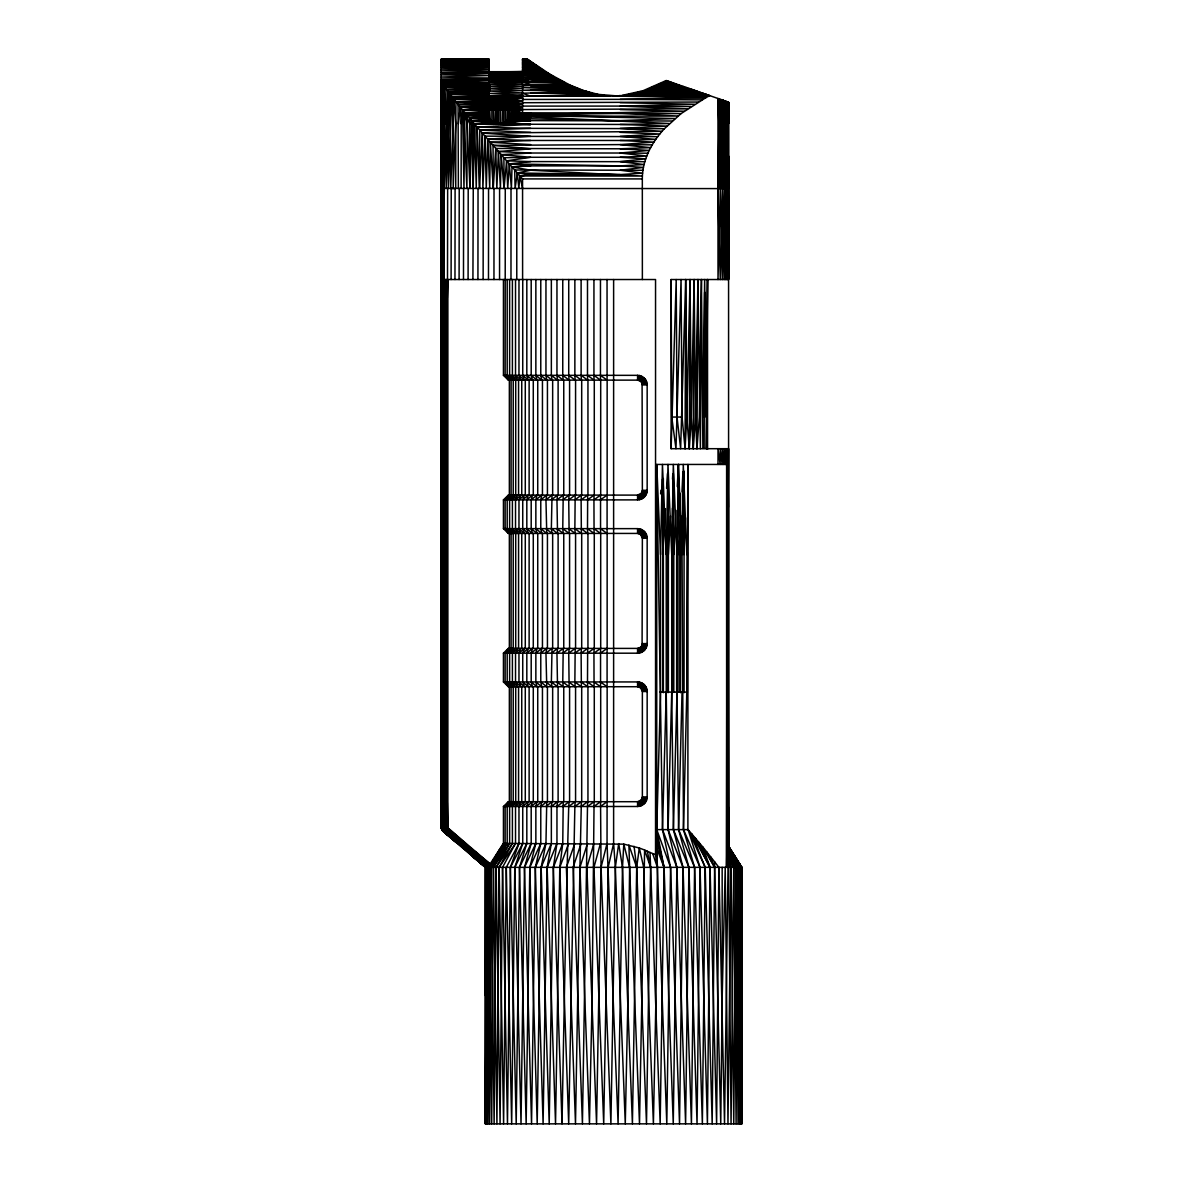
<?xml version="1.0" encoding="UTF-8"?>
<svg xmlns="http://www.w3.org/2000/svg" width="1183" height="1183" viewBox="0 0 1183 1183"><rect width="100%" height="100%" fill="white"/><g stroke="black" fill="none" stroke-linecap="round" stroke-linejoin="round"><path stroke-width="1.5" d="M522.561 74.352L489.023 74.381L522.561 75.342L489.023 75.372L522.561 76.466L489.023 76.54L522.561 77.753L441.111 79.365L441.185 297.924L447.292 297.924L447.869 279.528L447.869 827.908L444.261 832.137L443.374 831.472L485.37 867.346L741.83 867.346L741.859 1123.85L485.4 1123.85L485.37 867.346L471.011 855.058L485.518 867.346L485.4 1123.85L485.947 867.346L471.352 854.673L486.671 867.346L488.002 1123.85L489.171 865.438L503.44 843.42L503.44 806.495L508.365 801.704L637.578 801.704L641.245 799.989L642.369 796.913L642.369 691.523L640.654 687.855L637.578 686.731L508.365 686.731L503.44 681.94L503.44 653.193L508.365 648.402L637.578 648.402L640.654 647.278L642.088 645.253L642.369 538.221L640.654 534.553L637.578 533.429L508.365 533.429L503.44 528.638L503.44 499.891L508.365 495.1L637.578 495.1L641.245 493.385L642.369 490.309L642.088 383.277L640.654 381.251L637.578 380.127L508.365 380.127L503.44 375.336L503.44 279.528M485.607 861.401L447.869 827.908L447.292 802.665L441.185 802.665L441.185 827.479L443.462 831.575L441.17 827.006L441.111 59.165M442.131 188.408L442.309 84.156L441.555 82.174L522.561 82.455L489.023 80.888L522.561 80.74L489.023 79.291L522.561 79.172L441.111 77.043L489.023 75.505L441.111 74.869L489.023 73.405L441.111 72.814L522.561 71.675L489.023 71.897L522.561 72.296L489.023 72.34L517.267 72.755M458.368 188.408L458.072 104.503L442.309 84.156L486.938 83.668L489.023 82.603L522.561 84.289L489.023 84.525L522.561 86.27L489.023 86.536L522.561 88.385L489.023 88.695L522.561 90.633L489.023 90.987L522.561 92.999L489.023 93.413L522.561 95.483L496.52 96.474L489.023 98.618L488.801 120.799M461.119 188.408L461.207 123.771L460.291 107.165L458.072 104.503L480.549 103.32C483.196 121.331 505.037 133.398 513.555 111.409C514.709 114.16 521.54 118.019 522.561 113.124L522.561 59.165L527.352 59.15L549.932 74.233L569.999 85.072L583.47 90.514L598.08 94.374L620.203 96.178L705.793 97.716L709.741 95.616L613.208 95.793M479.751 104.755C478.938 97.361 479.485 87.69 486.938 83.668L487.381 118.98M441.363 279.528L441.363 188.6L441.939 279.528L442.9 188.6L444.202 279.528L444.157 87.128L481.865 88.695L481.865 108.126L482.398 87.853L444.157 87.128L443.374 188.408L442.841 85.161L485.178 84.895L486.05 117.161M485.37 995.598L485.518 867.346L442.22 830.289L441.17 827.006L441.185 802.665M485.4 1123.85L486.657 867.346L471.662 854.303L487.647 867.346L489.658 1123.85L491.108 867.346L505.141 843.42L505.141 806.495L508.365 801.704M581.119 843.42L573.09 867.346L582.435 1123.85L587.493 806.495L594.073 801.704L592.151 995.598L589.459 1123.85L579.936 867.346L581.371 801.704L574.864 806.495L568.698 1123.85L559.781 867.346L562.753 843.42L563.226 801.704L556.956 806.495L556.956 843.42L553.363 867.346L549.208 1123.85L541.134 867.346L545.954 843.42L546.753 801.704L540.779 806.495L540.779 843.42L535.337 867.346L531.551 1123.85L524.498 867.346L531.197 843.42L531.197 806.495L532.468 801.704L526.819 806.495L526.819 843.42L519.5 867.346L516.202 1123.85L510.376 867.346L518.967 843.42L518.967 806.495L520.845 801.704L515.522 806.495L515.522 843.42L502.538 867.346L500.084 1123.85L496.091 867.346L509.622 843.42L509.622 806.495L512.254 801.704L507.196 806.495L507.196 843.42L493.415 867.346L491.699 1123.85L489.511 864.965L474.353 851.154L490.161 863.989L489.185 867.346L487.914 867.035L472.076 853.815L487.647 867.346L486.76 1123.85L486.183 995.598M725.253 188.408L725.253 101.013M726.111 188.408L726.111 101.324M728.61 846.259L741.83 867.346L741.504 1123.85L740.662 867.346L728.61 848.551L739.493 867.346L738.029 1123.85L736.018 867.346L728.61 857.35L733.726 867.346L731.05 1123.85L728.151 807.324L727.486 867.346L727.87 448.697L728.61 867.346L728.565 102.167L728.536 123.771L728.491 102.152L666.28 80.503L642.99 90.751L622.302 95.335M728.61 807.324L728.521 847.339L728.61 448.697L671.116 448.697L671.116 279.528L728.61 279.528L728.491 102.152M441.155 91.461L441.17 80.267L489.023 80.119L441.303 81.213L441.155 91.461L441.111 79.365L489.023 80.119M480.135 104.355L480.121 93.28L449.865 94.418L446.228 188.408L446.006 89.538L481.865 88.695M722.754 125.782L722.576 105.583L722.443 164.452L722.828 100.171L722.843 164.452L718.584 164.452M726.14 123.771L726.85 101.575L726.85 188.408L726.14 156.082M726.924 123.771L727.456 101.782L727.456 188.408L726.924 156.082M728.033 123.771L728.284 102.078L727.929 188.408L727.545 156.082M728.358 156.082L728.284 188.408L728.033 156.082M728.61 846.333L741.83 867.346L728.61 846.51L741.445 867.346L740.735 1123.85L739.493 867.346L728.61 849.379M441.185 297.924L441.939 188.6L442.9 279.528L444.364 188.408M442.797 156.082L442.693 188.408L442.161 156.082M489.939 109.93L482.28 109.886L482.383 108.747L462.553 109.886L467.241 115.461L466.915 188.408L464.15 123.771L462.553 109.886L460.291 107.165L481.525 106.574M522.561 99.461L620.203 99.372L705.793 97.716L681.083 113.598L664.388 128.71L530.664 128.356L479.766 130.086L482.383 133.102L479.529 188.408L479.766 130.086L467.241 115.461L485.148 114.012L464.875 112.651L463.973 188.408L462.553 109.886L482.871 109.827M480.579 104.843L480.623 91.387L447.913 91.963L444.157 188.408L443.581 156.082M671.116 279.528L671.737 417.052L675.981 448.697L681.053 279.528L682.044 417.052L685.075 448.697L685.682 279.528L680.639 448.697L677.016 417.052L676.203 279.528L671.116 448.697M685.682 279.528L686.805 417.052L689.275 448.697L690.044 279.528L686.805 417.052L685.075 448.697M704.136 448.431L704.61 292.364M725.223 156.082L724.277 188.408L724.277 100.688L725.223 123.771M728.58 225.628L728.417 279.528L728.417 188.6L728.58 225.628L718.732 225.628L717.918 188.408L719.397 98.988L720.743 188.408L722.014 99.89L723.005 156.082L722.014 188.408L721.719 156.082M728.151 507.211L728.417 448.697M728.196 847.339L728.373 807.324M741.149 1030.408L741.357 1123.85L741.682 995.598L741.8 1123.85L741.445 867.346L728.61 847.279L740.662 867.346L739.582 1123.85L737.955 867.346L728.61 851.331M727.338 507.211L726.983 448.697L726.613 464.446L656.742 464.446L662.495 829.623L670.569 867.346L666.798 1123.85L657.408 867.346L655.545 855.339L655.545 279.528L441.17 279.528L441.259 827.021L447.869 827.908L490.161 863.989M485.814 115.002L467.241 115.461L487.219 116.925L469.666 118.315L469.947 188.408L467.167 123.771L464.875 112.651L483.936 111.956M479.899 104.681L479.943 94.256L449.865 94.418L450.753 188.408L453.843 99.357L479.766 98.145L480.549 103.32L455.928 101.901L455.721 188.408M509.829 118.98L509.888 99.638L502.908 96.799L502.021 124.437M522.561 106.1L620.203 106.086L687.589 108.851L522.561 109.561L516.794 110.241L516.779 113.834L515.581 106.544L509.888 99.638L522.561 98.1L503.692 96.962L503.692 124.437M690.044 279.528L691.301 417.052L693.253 448.697L694.14 279.528L691.301 417.052L689.275 448.697M701.445 279.528L699.345 417.052L696.95 448.697L697.94 279.528L700.395 448.697L701.445 279.528L702.879 448.431M706.621 449.348L707.523 279.528L707.567 449.348M714.665 861.889L718.88 867.346L716.617 1123.85L710.051 867.346L702.702 846.865L688.092 829.623L656.742 829.623L660.543 692.099L660.543 554.576L662.45 464.446L666.236 554.576L666.236 692.099L668.07 829.623L676.883 867.346L685.608 1123.85L688.92 867.346L678.569 829.623L677.016 692.099L677.016 554.576L678.421 464.446L682.044 554.576L683.463 829.623L694.598 867.346L702.362 1123.85L705.186 867.346L691.626 833.645L710.051 867.346L707.419 1123.85L700.025 867.346L688.092 829.623L705.186 867.346L712.181 1123.85L714.665 861.889L702.702 846.865L714.621 867.346L720.743 1123.85L722.221 995.598L725.223 867.346L727.974 1123.85L731.064 867.346L728.61 860.041L733.726 867.346L736.092 1123.85L737.955 867.346L728.61 852.425M441.436 828.632L443.625 828.825L443.374 831.472L456.978 843.08L443.876 831.886L441.244 827.982L446.612 829.372L485.178 861.934M467.167 123.771L469.666 118.315L489.777 119.69L472.135 121.198L473.511 123.771L472.919 279.528M515.537 113.745L515.581 106.544L522.561 106.603L516.069 107.742L516.069 113.257M722.044 105.464L721.319 164.452L721.453 104.932M441.377 188.408L441.673 156.082M441.392 297.924L441.57 279.528L442.058 827.124L442.058 279.528L441.791 297.924M496.934 123.727L497.067 108.94L495.707 109.073L495.396 123.801M722.828 100.171L722.976 164.452L722.828 100.171L722.562 164.452L722.221 131.298M723.005 123.771L723.197 100.304L724.173 123.771M481.377 108.422L481.17 105.479L481.126 108.999L481.17 105.479L458.072 104.503L480.845 104.4M488.165 118.67L488.239 111.409L489.318 110.862L482.575 110.285M518.967 843.42L506.294 867.346L503.603 1123.85L499.137 867.346L512.402 843.42L512.402 806.495L514.768 801.704L509.622 806.495M706.059 448.224L707.523 279.528M737.955 867.346L728.61 853.638L736.018 867.346L733.756 1123.85L731.064 867.346L727.826 861.12M479.766 96.193L479.78 104.858L479.766 96.193L451.832 96.873L448.431 188.408L447.913 91.963L480.342 92.333L480.194 104.622L480.106 101.206L455.928 101.901L480.313 102.256L480.328 105.302M481.156 108.037L481.377 89.553L446.006 89.538L480.978 90.455L481.126 108.126M489.57 109.635L482.694 109.753L483.004 87.054L444.157 87.128L445.961 123.771M666.236 692.099L662.495 829.623L676.883 867.346L673.26 1123.85L664.062 867.346L656.742 848.3L657.408 867.346L655.988 995.598L653.4 1123.85L643.7 867.346L639.308 847.989L644.617 850.03L639.5 1123.85L629.622 867.346L623.796 844.144L639.308 847.989L636.691 867.346L632.417 1123.85L622.495 867.346L623.796 844.144L503.44 843.42L489.185 867.346L472.564 853.239L489.185 867.346L505.141 843.42M677.016 554.576L673.319 464.446L671.737 554.576L671.737 692.099L673.423 829.623L683.02 867.346L679.53 1123.85L670.569 867.346L656.742 829.623L664.062 867.346L660.173 1123.85L650.606 867.346L644.617 850.03L650.014 852.47L650.606 867.346L646.495 1123.85L636.691 867.346L634.073 846.318M677.016 692.099L673.423 829.623L688.92 867.346L697.038 1123.85L700.025 867.346L683.463 829.623L686.805 692.099L687.9 464.446L687.9 829.623M702.879 417.052L704.654 279.528L706.059 417.052M720.713 106.485L719.634 164.452L719.234 111.409M727.338 807.324L726.613 867.346L726.613 464.446L725.741 448.697L725.386 464.446L724.203 448.697L723.863 464.446L722.369 448.697L722.118 464.446L720.299 448.697L720.151 464.446L718.007 448.697L718.007 464.446M484.823 115.343L485.178 84.895M500.513 96.459L500.32 124.437M516.468 108.969L516.394 114.263L516.468 108.969L522.561 109.649L517.045 111.527L517.444 115.446L520.86 115.83M682.044 554.576L683.286 464.446L686.805 554.576M718.732 225.628L720.299 279.528L722.369 188.6L724.203 279.528L725.741 188.6L726.983 279.528L727.87 188.6L727.87 279.528L726.983 188.6L725.741 279.528L724.203 188.6L722.369 279.528L720.299 188.6L718.007 279.528L717.963 98.485L718.85 123.771M722.221 122.1L722.458 105.583M442.383 297.924L442.738 279.528L442.738 827.213L442.383 802.665M480.106 101.206L480.061 104.681L479.943 94.256M719.782 109.812L718.673 160.77M514.901 112.444L515.019 105.391L522.561 103.66L512.845 102.241L512.387 115.343M697.94 279.528L695.471 417.052L693.253 448.697M720.329 123.771L720.743 99.446L721.719 123.771M727.545 123.771L727.929 101.96M728.033 867.346L724.528 1123.85L718.88 867.346M443.122 297.924L443.566 279.528L443.566 827.331L443.122 802.665M593.94 528.638L600.55 533.429L600.55 495.1L593.94 499.891L594.073 533.429L587.493 528.638L587.67 495.1L581.119 499.891L581.371 533.429L574.864 528.638L575.175 495.1L568.727 499.891L569.127 533.429L562.753 528.638L563.226 495.1L556.956 499.891L557.533 533.429L551.352 528.638L552.032 495.1L545.954 499.891L546.753 533.429L540.779 528.638L540.779 499.891L541.725 495.1L535.855 499.891L535.855 528.638L536.949 533.429L531.197 528.638L531.197 499.891L532.468 495.1L526.819 499.891L526.819 528.638L528.269 533.429L522.738 528.638L522.738 499.891L524.394 495.1L518.967 499.891L518.967 528.638L520.845 533.429L515.522 528.638L515.522 499.891L517.622 495.1L512.402 499.891L512.402 528.638L514.768 533.429L509.622 528.638L509.622 499.891L512.254 495.1L507.196 499.891L507.196 528.638L510.124 533.429L505.141 528.638L505.141 499.891L508.365 495.1M593.94 681.94L600.55 686.731L600.55 648.402L593.94 653.193L594.073 686.731L587.493 681.94L587.67 648.402L581.119 653.193L581.371 686.731L574.864 681.94L575.175 648.402L568.727 653.193L569.127 686.731L562.753 681.94L563.226 648.402L556.956 653.193L557.533 686.731L551.352 681.94L552.032 648.402L545.954 653.193L546.753 686.731L540.779 681.94L540.779 653.193L541.725 648.402L535.855 653.193L535.855 681.94L536.949 686.731L531.197 681.94L531.197 653.193L532.468 648.402L526.819 653.193L526.819 681.94L528.269 686.731L522.738 681.94L522.738 653.193L524.394 648.402L518.967 653.193L518.967 681.94L520.845 686.731L515.522 681.94L515.522 653.193L517.622 648.402L512.402 653.193L512.402 681.94L514.768 686.731L509.622 681.94L509.622 653.193L512.254 648.402L507.196 653.193L507.196 681.94L510.124 686.731L505.141 681.94L505.141 653.193L508.365 648.402M613.622 279.528L613.622 843.42L615.337 867.346L610.901 1123.85L601.038 867.346L600.55 801.704L593.94 806.495M666.236 554.576L667.981 464.446L671.737 554.576M718.687 115.002L718.746 111.409M441.496 828.928L443.61 831.708L444.483 829.046L443.462 829.253L443.61 831.708L455.322 841.675L458.664 837.756L446.701 828.204L447.869 827.908M444.024 297.924L444.512 279.528L444.512 827.449L444.024 802.665M480.682 104.592L480.978 90.455L447.913 91.963L480.121 93.28M487.381 109.886L487.943 83.121L441.88 83.165L442.161 123.771L441.939 90.544M445.03 297.924L445.577 279.528L445.577 827.597L445.03 802.665M495.751 123.313L496.372 123.757L473.511 123.771M498.915 96.37L498.605 124.437M513.511 113.524L513.659 103.232L522.561 103.66L514.383 104.281L514.487 109.886L509.829 109.886L508.69 98.899L522.561 98.1L504.461 97.154L503.692 109.886L502.908 96.799M441.555 82.174L441.111 188.408L728.61 188.6M470.302 123.771L472.135 121.198L493.976 122.633L474.649 124.126L473.067 188.408L472.135 121.198L490.738 120.548M642.369 279.528L642.325 178.914C642.251 159.971 651.715 142.271 664.388 128.71M487.026 119.158L487.204 112.001L488.239 111.409L488.505 118.67M508.69 98.899L508.409 120.799M682.044 692.099L678.569 829.623L694.598 867.346L691.434 1123.85L683.02 867.346L668.07 829.623L671.737 692.099M644.809 161.701L530.664 161.583L509.311 163.89L512.002 166.936L511.411 188.408L509.311 163.89L482.383 133.102L662.036 131.328L620.203 128.356L666.872 126.108L620.203 124.452L474.649 124.126L476.261 188.408L477.193 127.099L530.664 124.452L503.825 122.337L530.664 120.607L672.195 121.006M593.94 499.891L594.073 495.1L587.493 499.891M593.94 653.193L594.073 648.402L587.493 653.193M720.329 156.082L719.397 188.408L718.85 156.082M446.139 297.924L446.701 279.528L446.701 827.745L446.139 802.665M607.13 95.749L522.561 96.281M724.173 156.082L723.197 188.408L722.547 105.583M491.773 121.331L472.135 121.198L469.947 188.408L469.666 118.315L488.017 117.871M497.318 96.415L496.89 124.437M442.072 828.425L445.133 830.2L442.753 829.653L443.167 831.324L441.643 828.958L443.699 831.738L444.216 829.475L444.897 830.525L444.039 832.019L442.856 828.632L444.69 831.634L472.165 855.383M587.493 806.495L587.67 801.704L581.119 806.495M485.015 136.134L486.272 188.408L487.677 139.195L530.664 136.37L485.015 136.134L482.871 188.408L482.383 133.102L530.664 136.37L657.718 136.666M495.189 124.437L495.721 96.562L489.023 95.956L490.309 120.799M505.318 122.618L505.215 97.39L522.561 98.1L507.374 98.219L506.901 120.799M685.534 517.784L683.907 554.576L683.345 471.795M678.983 692.099L678.983 554.576L680.831 515.951M681.97 492.039L682.931 471.795M673.792 692.099L673.792 554.576L676.055 510.42M677.282 486.509L678.421 464.446L678.983 554.576M505.954 97.642L506.901 109.886L506.679 97.923L522.561 98.1L505.954 97.642L505.318 109.886L504.461 97.154M581.119 499.891L581.371 495.1L574.864 499.891M581.119 653.193L581.371 648.402L574.864 653.193M442.693 830.599L445.562 829.904L443.802 831.871L444.941 829.165L442.605 830.348L442.398 828.913M668.38 692.099L668.38 554.576L670.495 515.951M672.506 479.159L672.816 473.644M662.746 692.099L662.746 554.576L665.423 508.586M666.591 488.357L667.449 473.644M660.646 493.873L660.883 490.191M493.252 188.408L495.751 148.452L620.203 148.792L650.65 147.624L620.203 144.607L493.045 145.361L493.252 188.408L490.354 142.271L530.664 140.466L620.203 140.466L655.752 139.372L620.203 136.37L659.818 133.99L620.203 132.333M507.374 98.219L508.409 109.886L496.89 109.886L496.52 96.474L489.023 95.956L491.093 97.701L490.309 109.886L490.383 97.982L489.023 95.956L522.561 95.483L502.11 96.651L502.021 109.886L501.311 96.548L522.561 95.483M516.794 188.408L516.779 279.528M642.946 170.293L620.203 170.219L642.606 173.162L620.203 174.566L517.326 172.984L518.834 188.408L519.958 175.971L642.399 176.045L530.664 170.219L517.326 172.984L515.108 188.408L514.679 169.982L620.203 170.219L643.434 167.424L620.203 165.886L509.311 163.89L507.714 188.408L506.605 160.814L530.664 157.28L620.203 157.28L646.746 156.038L620.203 153.021L530.664 153.021L498.457 151.542L496.816 188.408L495.751 148.452M574.864 806.495L575.175 801.704L568.727 806.495C565.858 912.167 563.921 1018.031 562.029 1123.85L553.363 867.346L562.753 843.42M515.359 113.524L515.581 106.544L515.699 113.745M485.799 866.222L455.973 840.921L443.329 828.751L443.137 831.043L445.296 830.259L441.525 828.928L443.876 831.886L444.778 829.653L447.233 828.647L458.028 838.496M480.949 108.422L481.17 105.479M501.311 96.548L500.32 109.886L499.714 96.4L498.605 109.886L498.117 96.385L496.89 109.886L495.721 96.562M491.891 122.618L491.832 97.435L489.023 95.956L494.923 96.681L495.189 109.886L488.801 109.886L489.688 98.293M568.727 499.891L569.127 495.1L562.753 499.891M568.727 653.193L569.127 648.402L562.753 653.193M568.727 806.495L569.127 801.704L562.753 806.495M503.44 499.891L637.578 499.891C642.709 499.98 647.249 495.44 647.16 490.309L647.16 384.919C647.249 379.787 642.709 375.248 637.578 375.336L503.44 375.336M503.44 653.193L637.578 653.193C642.709 653.282 647.249 648.742 647.16 643.611L647.16 538.221C647.249 533.089 642.709 528.55 637.578 528.638L503.44 528.638M503.44 806.495L637.578 806.495C642.709 806.584 647.249 802.044 647.16 796.913L647.16 691.523C647.249 686.391 642.709 681.852 637.578 681.94L503.44 681.94M530.664 153.021L501.178 154.648L504.047 188.408L506.605 160.814L530.664 161.583M511.16 117.161L511.958 101.309L522.561 100.821L509.888 99.638M461.207 123.771L462.553 109.886L483.389 110.891M442.398 829.224L443.329 831.472L441.851 829.534M458.383 123.771L460.291 107.165L481.939 107.653L482.28 109.886M514.487 109.886L515.019 105.391L522.561 106.603M556.956 499.891L557.533 495.1L551.352 499.891M556.956 653.193L557.533 648.402L551.352 653.193M556.956 806.495L557.533 801.704L551.352 806.495L551.352 843.42L547.138 867.346L543.101 1123.85L535.337 867.346L545.954 843.42M509.829 109.886L510.967 100.451L522.561 100.821L512.845 102.241L513.511 109.886M511.012 188.408L510.982 279.528M551.352 806.495L552.032 801.704L545.954 806.495M545.954 499.891L546.753 495.1L540.779 499.891M545.954 653.193L546.753 648.402L540.779 653.193M638.406 380.201L639.249 375.484M638.406 533.503L639.249 528.786M638.406 686.805L639.249 682.088M505.274 188.408L505.141 375.336L508.365 380.127M540.779 806.495L541.725 801.704L535.855 806.495L535.855 843.42L529.792 867.346L526.154 1123.85L519.5 867.346L531.197 843.42M535.855 499.891L536.949 495.1L531.197 499.891M535.855 653.193L536.949 648.402L531.197 653.193M535.855 806.495L536.949 801.704L531.197 806.495M613.622 843.42L608.18 867.346L603.714 1123.85L593.94 867.346L600.461 843.42M487.647 867.346L489.171 865.438L473.126 852.588L488.845 865.897L489.185 867.346L489.836 864.477L474.353 851.154M484.779 862.466C480.254 858.636 435.581 817.616 444.424 831.945L455.662 841.29M499.596 188.408L499.551 279.528M600.461 806.495L607.086 801.704L607.042 843.42L601.038 867.346L596.557 1123.85L586.901 867.346L593.94 843.42M447.218 833.838C441.229 831.96 445.192 827.509 444.202 832.211L457.082 842.947L441.57 828.677M526.819 499.891L528.269 495.1L522.738 499.891M526.819 653.193L528.269 648.402L522.738 653.193M526.819 806.495L528.269 801.704L522.738 806.495L522.738 843.42L514.782 867.346L511.677 1123.85L506.294 867.346M494.021 188.408L493.962 279.528M587.493 843.42L579.936 867.346L575.5 1123.85L566.361 867.346L574.864 843.42M522.738 806.495L524.394 801.704L518.967 806.495M567.47 83.875L522.561 84.703L569.999 85.072L530.664 84.511L522.561 82.1L560.328 80.207L530.664 79.409L522.561 77.294L553.866 76.57L522.561 75.076L549.932 74.233L522.561 72.991L548.04 73.065L530.664 72.755L522.561 71.054L542.686 69.664L522.561 67.594L537.94 66.529L522.561 64.71L533.947 63.808L522.561 63.483L532.823 63.024L522.561 62.403L530.856 61.649L522.561 61.486L530.028 61.072L522.561 60.717L529.319 60.555L522.561 60.096L528.224 59.771L522.561 59.638L527.411 59.194L522.561 59.165M639.219 380.408L640.861 375.913M639.219 533.71L640.861 529.215M639.219 687.012L640.861 682.517M488.549 188.408L488.475 279.528M444.098 832.063L442.457 829.801M568.727 843.42L559.781 867.346L555.537 1123.85L547.138 867.346L556.956 843.42M518.967 499.891L520.845 495.1L515.522 499.891M518.967 653.193L520.845 648.402L515.522 653.193M483.211 188.408L483.137 279.528M551.352 843.42L541.134 867.346L537.2 1123.85L529.792 867.346L540.779 843.42M515.522 806.495L517.622 801.704L512.402 806.495M535.855 843.42L524.498 867.346L521.023 1123.85L514.782 867.346L526.819 843.42M478.036 188.408L477.932 279.528M512.402 499.891L514.768 495.1L509.622 499.891M512.402 653.193L514.768 648.402L509.622 653.193M522.738 843.42L510.376 867.346L507.477 1123.85L502.538 867.346M443.595 831.649L444.453 831.398M639.973 380.763L642.369 376.623M639.973 534.065L642.369 529.925M639.973 687.367L642.369 683.227M489.185 867.346L500.276 848.329M468.202 188.408L468.084 279.528M507.196 499.891L510.124 495.1L505.141 499.891M507.196 653.193L510.124 648.402L505.141 653.193M507.196 806.495L510.124 801.704L505.141 806.495M441.185 827.479L442.886 830.717M463.603 188.408L463.485 279.528M507.196 843.42L491.108 867.346L494.124 1123.85L496.091 867.346L512.402 843.42M509.622 843.42L493.415 867.346L496.919 1123.85L499.137 867.346L515.522 843.42M459.226 188.408L459.093 279.528M445.429 829.298L447.233 828.647M451.093 279.528L451.241 188.408M447.647 188.408L447.499 279.528M640.654 381.251L643.744 377.569M640.654 534.553L643.744 530.871M640.654 687.855L643.744 684.173M444.202 832.211C442.117 828.632 443.048 831.649 442.457 830.614M442.176 830.229L443.403 831.501L445.503 830.673L484.394 862.939L473.954 853.298L485.015 862.126M641.245 381.843L644.927 378.752M641.245 535.145L644.927 532.054M641.245 688.447L644.927 685.356M600.461 499.891L607.086 495.1L607.086 533.429L600.461 528.638M600.461 653.193L607.086 648.402L607.086 686.731L600.461 681.94M441.777 828.736L442.516 830.082L443.847 829.357M641.733 382.523L645.874 380.127M641.733 535.825L645.874 533.429M641.733 689.127L645.874 686.731M443.063 831.22L445.059 831.205L483.625 863.841M445.562 829.904L443.211 830.703L443.492 831.457M530.664 62.226L532.823 63.024L522.561 63.483M642.088 383.277L646.583 381.636M642.088 536.579L646.583 534.938M642.088 689.881L646.583 688.24M456.387 840.433L445.503 830.673L442.649 830.806L449.57 836.248M516.794 110.241L517.045 111.527L522.561 112.799L517.37 114.13L520.831 115.402M660.543 554.576L656.742 464.446L656.742 855.117L650.014 852.47M642.295 384.091L647.012 383.248M642.295 537.393L647.012 536.55M642.295 690.695L647.012 689.852M443.802 831.679L455.973 840.921M620.203 174.566L530.664 174.566L519.958 175.971L522.561 188.408M500.232 123.594L530.664 124.452L502.671 122.884M518.716 115.402L510.376 116.437L677.992 116.038L620.203 113.169L522.561 113.124M522.531 113.464L681.083 113.598M482.886 111.986L488.239 111.409L482.886 110.625M663.944 81.745L668.691 81.346M659.079 84.17L676.188 83.949L661.548 82.958L671.16 82.204M522.442 113.819L530.664 113.169M504.934 121.686L530.664 120.607L508.794 118.33L530.664 116.851L669.474 123.535L620.203 124.452M522.561 82.1L565.016 82.662L530.664 81.893L522.561 79.631L555.936 77.767L530.664 77.058M522.605 279.528L522.561 178.914L512.002 166.936L530.664 165.886L620.203 165.886L644.055 164.555L620.203 161.583L645.711 158.862L620.203 157.28M474.649 124.126L495.189 123.653M451.093 188.6L455.1 188.408L454.967 279.528M533.592 65.361L536.52 65.568L522.561 66.071L539.433 67.535L522.561 67.594L541.03 68.584L522.561 69.25L530.664 70.803L544.402 70.773L522.561 71.054L546.191 71.912L522.561 72.991M482.975 109.62L488.431 109.383M481.17 107.106L488.475 106.84M619.271 95.601L709.741 95.616L530.664 96.178L522.561 93.22L586.324 91.446L522.561 90.263L577.925 88.474L522.561 87.424L577.925 88.474M481.17 104.607L488.475 104.355M482.575 109.679L489.304 109.457M481.17 102.241L488.475 102.004M511.071 115.476L518.331 115.254M521.807 114.751L684.277 111.202L620.203 109.575M481.17 99.993L488.461 99.801M509.607 117.383L530.664 116.851L520.786 115.357L675.035 118.507L620.203 120.607L508.794 118.33M678.776 84.851L656.535 85.368L681.393 85.767L653.933 86.522L684.055 86.684L651.286 87.646L686.761 87.631M488.461 97.716L481.17 97.878L488.461 98.1M595.67 94.965L601.082 94.862L595.67 94.847M488.372 87.853L482.945 87.941L488.505 87.986M488.475 95.764L481.17 95.897L488.461 96.134M602.946 95.779L610.177 95.734L530.664 96.178L601.082 94.862M530.664 79.409L558.095 78.98M488.505 93.93L483.019 94.019L488.283 94.122M530.664 81.893L562.635 81.435M522.073 114.47L620.203 113.169M505.984 120.932L530.664 120.607L507.906 119.246M522.561 62.403L531.788 62.3M442.161 91.461L441.88 83.165L489.023 82.603L441.303 81.213M582.731 91.461L586.324 91.446L530.664 90.1L580.676 89.524M483.048 92.304L488.579 92.244M530.664 96.178L604.114 95.261M486.39 84.954L489.939 84.91M482.886 90.736L490.028 90.662M482.945 89.302L488.357 89.257M479.973 105.021L479.751 97.169L451.832 96.873L453.059 123.771L453.178 188.408L455.662 123.771L453.843 99.357L479.84 99.135L479.914 104.518L479.825 95.232L449.865 94.418M522.561 102.729L698.192 102.034M517.237 112.829L522.561 112.799M486.45 86.862L490.028 86.847M625.334 94.965L706.739 94.581L631.338 93.93L703.767 93.546L634.295 93.265M522.561 59.327L527.574 59.313M689.497 88.577L648.565 88.74L692.277 89.553L645.8 89.775L695.101 90.529L642.99 90.751L697.955 91.52L640.136 91.668M489.023 98.618L489.023 59.15L441.111 59.327L489.023 59.549L441.111 59.623L457.703 59.741M489.023 71.941L522.561 71.601M486.464 85.028L490.043 85.013M482.901 95.956L490.058 95.941M489.023 59.194L441.111 59.623L489.023 59.727L441.111 60.082L489.023 60.229L441.111 60.688L489.023 60.88L441.111 61.457L489.023 61.679L441.111 62.359L489.023 62.625L441.111 63.424L489.023 63.734L441.111 64.636L489.023 64.991L441.111 65.982L489.023 66.381L441.111 67.475L489.023 67.934L441.111 69.117L489.023 69.62L441.111 70.891L489.023 71.438M489.023 71.69L522.561 71.675M489.023 72.281L522.561 72.296M489.023 72.828L522.561 72.828M489.023 73.523L522.561 73.509M637.238 92.496L700.839 92.525M592.136 93.073L530.664 93.087L598.08 94.374M522.561 178.914L642.325 178.914M441.2 225.628L443.551 225.628M642.369 384.919L647.16 384.919M671.737 417.052L682.044 417.052M642.369 490.309L647.16 490.309M642.369 538.221L647.16 538.221M642.369 643.611L647.16 643.611M642.369 691.523L647.16 691.523M659.848 692.099L686.805 692.099M642.369 796.913L647.16 796.913M628.35 94.507L706.739 94.581M575.219 87.379L530.664 87.246L572.572 86.241L522.561 84.703M488.328 92.422L482.93 92.392L488.505 92.599M522.561 60.096L528.712 60.126M482.96 90.825L488.402 90.854M486.39 84.407L489.939 84.422M483.019 89.39L488.505 89.42M620.203 99.372L701.933 99.86M691.005 106.544L620.203 106.086L694.539 104.267L620.203 102.67M647.914 153.213L620.203 153.021L649.216 150.404L620.203 148.792M661.548 82.958L673.659 83.076M482.871 88.089L489.984 88.148M530.664 90.1L583.47 90.514M591.47 93.738L595.093 93.768L530.664 93.087L589.208 92.304L585.555 92.259M481.17 100.126L488.475 100.185M481.17 102.374L488.475 102.433M481.17 104.755L488.475 104.814M481.17 107.254L488.475 107.313M652.217 144.858L620.203 144.607L653.918 142.108L620.203 140.466M442.841 85.161L484.394 85.575L484.823 109.886M482.738 112.636L486.213 112.666M522.561 75.076L551.87 75.401L530.664 74.84M441.88 83.165L486.938 83.668L486.05 109.886L486.021 84.259L442.309 84.156L442.797 91.461L443.448 86.152L484.394 85.575L483.714 113.524M522.561 77.294L555.936 77.767M522.561 79.631L560.328 80.207M521.171 115.195L620.203 116.851M481.17 94.167L488.475 94.3M464.875 112.651L484.527 112.991M522.561 69.25L542.686 69.664M482.886 89.464L490.028 89.612M483.048 90.899L488.579 91.017M506.975 120.119L530.664 120.607M530.664 128.356L477.193 127.099L479.529 188.408M469.666 118.315L488.86 118.803M467.241 115.461L486.494 115.978M522.561 66.071L537.94 66.529M530.664 140.466L487.677 139.195L489.732 188.408L490.354 142.271L530.664 144.607M453.843 99.357L479.958 100.171M530.664 124.452L500.867 123.712M530.664 64.488L535.189 64.666L522.561 64.71L536.52 65.568M472.135 121.198L492.838 122.026M482.383 110.049L488.86 110.315M451.832 96.873L479.766 98.145M479.766 130.086L530.664 132.333M512.993 112.459L517.651 114.84L511.751 114.5L517.962 115.062M460.291 107.165L482.383 108.747M489.954 108.318L481.082 107.549L488.431 108.333M493.045 145.361L530.664 148.792L498.457 151.542L500.409 188.408L501.178 154.648L530.664 157.28L503.899 157.738L504.047 188.408M509.311 163.89L530.664 165.886M517.326 172.984L530.664 174.566M520.372 115.476L530.664 116.851M530.664 63.276L533.947 63.808M512.002 166.936L530.664 170.219M642.295 491.137L647.012 491.98M642.295 644.439L647.012 645.282M642.295 797.741L647.012 798.584M489.023 95.956L493.355 97.006L493.518 124.437M512.387 113.494L517.651 114.84M516.069 107.742L522.561 109.649M445.133 830.2L443.137 829.49L444.424 831.945L441.91 829.815L442.841 830.954M642.088 491.951L646.583 493.592M642.088 645.253L646.583 646.894M642.088 798.555L646.583 800.196M441.643 829.209L443.078 829.786M444.29 830.274L445.045 830.584M444.143 830.57L442.072 828.825M443.802 830.422L445.059 831.205L444.009 830.85M442.516 830.082L443.433 830.821M443.226 830.436L444.098 830.895M444.305 830.998L443.921 831.368M641.733 492.705L645.874 495.1M641.733 646.007L645.874 648.402M641.733 799.309L645.874 801.704M443.107 830.85L443.847 831.324M600.461 279.528L600.461 375.336L607.086 380.127L607.042 279.528M593.94 279.528L593.94 375.336L600.55 380.127L600.461 375.336M587.493 279.528L587.493 375.336L594.073 380.127L593.94 375.336M581.119 279.528L581.119 375.336L587.67 380.127L587.493 375.336M581.119 528.638L587.67 533.429L587.493 528.638M581.119 681.94L587.67 686.731L587.493 681.94M574.864 279.528L574.864 375.336L581.371 380.127L581.119 375.336M568.727 279.528L568.727 375.336L575.175 380.127L574.864 375.336M568.727 528.638L575.175 533.429L574.864 528.638M568.727 681.94L575.175 686.731L574.864 681.94M562.753 279.528L562.753 375.336L569.127 380.127L568.727 375.336M556.956 279.528L556.956 375.336L563.226 380.127L562.753 375.336M556.956 528.638L563.226 533.429L562.753 528.638M556.956 681.94L563.226 686.731L562.753 681.94M551.352 279.528L551.352 375.336L557.533 380.127L556.956 375.336M545.954 279.528L545.954 375.336L552.032 380.127L551.352 375.336M545.954 528.638L552.032 533.429L551.352 528.638M545.954 681.94L552.032 686.731L551.352 681.94M540.779 279.528L540.779 375.336L546.753 380.127L545.954 375.336M457.703 837.061L460.305 839.176L457.821 836.913M457.437 839.205L446.035 830.052L456.875 839.856M455.928 839.146L458.531 841.261L456.032 839.028M486.272 866.222L472.49 854.998L485.385 866.222M535.855 279.528L535.855 375.336L541.725 380.127L540.779 375.336M535.855 528.638L541.725 533.429L540.779 528.638M535.855 681.94L541.725 686.731L540.779 681.94M455.44 839.708L458.043 841.838L455.529 839.605M452.453 838.037L457.629 842.326L452.601 837.875M489.511 864.965L473.732 851.893L489.171 865.438M531.197 279.528L531.197 375.336L536.949 380.127L535.855 375.336M452.157 838.392L457.303 842.695L452.261 838.274M471.84 855.767L485.518 867.346L471.13 854.939L485.962 867.346L471.958 855.634M641.245 493.385L644.927 496.476M641.245 646.687L644.927 649.778M641.245 799.989L644.927 803.08M471.662 854.303L487.13 867.346M471.352 854.673L486.287 867.346M526.819 279.528L526.819 375.336L532.468 380.127L531.197 375.336M526.819 528.638L532.468 533.429L531.197 528.638M526.819 681.94L532.468 686.731L531.197 681.94M471.13 854.939L485.71 867.346M522.738 279.528L522.738 375.336L528.269 380.127L526.819 375.336M518.967 279.528L518.967 375.336L524.394 380.127L522.738 375.336M518.967 528.638L524.394 533.429L522.738 528.638M518.967 681.94L524.394 686.731L522.738 681.94M473.126 852.588L488.52 866.311M472.564 853.239L487.914 867.035M515.522 279.528L515.522 375.336L520.845 380.127L518.967 375.336M473.392 853.949L483.951 863.472M512.402 279.528L512.402 375.336L517.622 380.127L515.522 375.336M512.402 528.638L517.622 533.429L515.522 528.638M512.402 681.94L517.622 686.731L515.522 681.94M509.622 279.528L509.622 375.336L514.768 380.127L512.402 375.336M507.196 279.528L507.196 375.336L512.254 380.127L509.622 375.336M507.196 528.638L512.254 533.429L509.622 528.638M507.196 681.94L512.254 686.731L509.622 681.94M505.141 375.336L510.124 380.127L507.196 375.336M640.654 493.976L643.744 497.644M640.654 647.278L643.744 650.946M640.654 800.58L643.744 804.248M505.141 528.638L508.365 533.429M505.141 681.94L508.365 686.731M728.61 850.34L739.493 867.346M728.61 846.836L741.445 867.346M728.61 847.841L740.662 867.346M728.284 862.732L731.064 867.346L727.752 861.342M728.61 854.969L736.018 867.346M728.388 862.821L731.064 867.346L728.373 862.673M639.973 494.464L642.369 498.605M639.973 647.766L642.369 651.907M639.973 801.068L642.369 805.209M706.576 851.656L714.621 867.346L710.554 856.655M513.555 111.409L514.265 112.784M695.22 837.86L710.051 867.346L698.916 842.266M639.219 494.819L640.861 499.315M639.219 648.121L640.861 652.617M639.219 801.423L640.861 805.919M636.691 867.346L628.912 845.046L629.622 867.346L627.981 995.598L625.275 1123.85L615.337 867.346L618.694 843.597L622.495 867.346L618.088 1123.85L607.042 843.42M652.765 853.86L657.408 867.346L656.742 855.117M656.742 841.793L664.062 867.346L656.742 835.568M647.308 851.198L650.606 867.346M638.406 495.026L639.249 499.744M638.406 648.328L639.249 653.046M638.406 801.63L639.249 806.348M495.189 109.886L494.124 96.829L493.518 109.886L492.586 97.213L491.891 109.886L491.093 97.701M515.359 109.886L515.019 105.391L515.093 112.444M511.958 101.309L512.387 109.886M696.95 448.697L695.471 417.052L694.14 279.528M487.943 83.121L488.801 109.886M483.004 87.054L483.714 109.886L483.67 86.285L443.448 86.152L443.581 91.461L441.333 91.461L441.17 80.267M495.707 109.073L496.091 123.801M481.377 89.553L481.821 108.037M720.092 106.263L720.536 164.452L720.92 106.485M703.501 384.046L704.136 417.052M510.967 100.451L511.16 109.886M704.891 292.364L705.674 334.538M706.443 376.712L706.857 398.715M487.204 112.001L487.337 119.158M721.586 104.932L721.955 164.452L722.162 105.464M482.398 87.853L482.723 109.886M480.342 92.333L480.505 104.622M441.791 802.665L442.058 827.124M728.136 479.795L728.373 507.211M441.392 802.665L441.57 827.065M673.364 473.644L673.792 554.576M668.025 473.644L668.38 554.576M662.51 479.159L662.746 554.576M722.162 867.346L722.221 995.598M479.751 97.169L479.751 104.429M687.308 552.402L687.308 692.691M684.07 471.174L684.07 692.691M680.521 493.326L680.521 692.691M676.646 532.084L676.646 692.691M672.491 508.084L672.491 692.691M668.055 473.023L668.055 692.691M663.352 478.553L663.352 692.691M637.578 375.336L637.578 380.127M637.578 495.1L637.578 499.891M637.578 528.638L637.578 533.429M637.578 648.402L637.578 653.193M637.578 681.94L637.578 686.731M637.578 801.704L637.578 806.495M607.145 380.127L607.145 495.1M607.145 533.429L607.145 648.402M607.145 686.731L607.145 801.704M600.698 380.127L600.698 495.1M600.698 533.429L600.698 648.402M600.698 686.731L600.698 801.704M594.28 380.127L594.28 495.1M594.28 533.429L594.28 648.402M594.28 686.731L594.28 801.704M587.951 380.127L587.951 495.1M587.951 533.429L587.951 648.402M587.951 686.731L587.951 801.704M581.696 380.127L581.696 495.1M581.696 533.429L581.696 648.402M581.696 686.731L581.696 801.704M575.574 380.127L575.574 495.1M575.574 533.429L575.574 648.402M575.574 686.731L575.574 801.704M569.585 380.127L569.585 495.1M569.585 533.429L569.585 648.402M569.585 686.731L569.585 801.704M563.759 380.127L563.759 495.1M563.759 533.429L563.759 648.402M563.759 686.731L563.759 801.704M558.11 380.127L558.11 495.1M558.11 533.429L558.11 648.402M558.11 686.731L558.11 801.704M552.653 380.127L552.653 495.1M552.653 533.429L552.653 648.402M552.653 686.731L552.653 801.704M547.433 380.127L547.433 495.1M547.433 533.429L547.433 648.402M547.433 686.731L547.433 801.704M542.45 380.127L542.45 495.1M542.45 533.429L542.45 648.402M542.45 686.731L542.45 801.704M537.733 380.127L537.733 495.1M537.733 533.429L537.733 648.402M537.733 686.731L537.733 801.704M533.282 380.127L533.282 495.1M533.282 533.429L533.282 648.402M533.282 686.731L533.282 801.704M529.126 380.127L529.126 495.1M529.126 533.429L529.126 648.402M529.126 686.731L529.126 801.704M525.282 380.127L525.282 495.1M525.282 533.429L525.282 648.402M525.282 686.731L525.282 801.704M521.747 380.127L521.747 495.1M521.747 533.429L521.747 648.402M521.747 686.731L521.747 801.704M518.568 380.127L518.568 495.1M518.568 533.429L518.568 648.402M518.568 686.731L518.568 801.704M515.714 380.127L515.714 495.1M515.714 533.429L515.714 648.402M515.714 686.731L515.714 801.704M513.23 380.127L513.23 495.1M513.23 533.429L513.23 648.402M513.23 686.731L513.23 801.704M511.1 380.127L511.1 495.1M511.1 533.429L511.1 648.402M511.1 686.731L511.1 801.704M509.355 380.127L509.355 495.1M509.355 533.429L509.355 648.402M509.355 686.731L509.355 801.704M726.983 448.697L726.613 867.346L726.983 448.697M728.536 156.082L728.491 188.408L728.536 156.082M722.976 100.23L722.769 164.452L722.976 100.23M459.684 839.9L457.067 837.801L459.684 839.9"/></g></svg>
